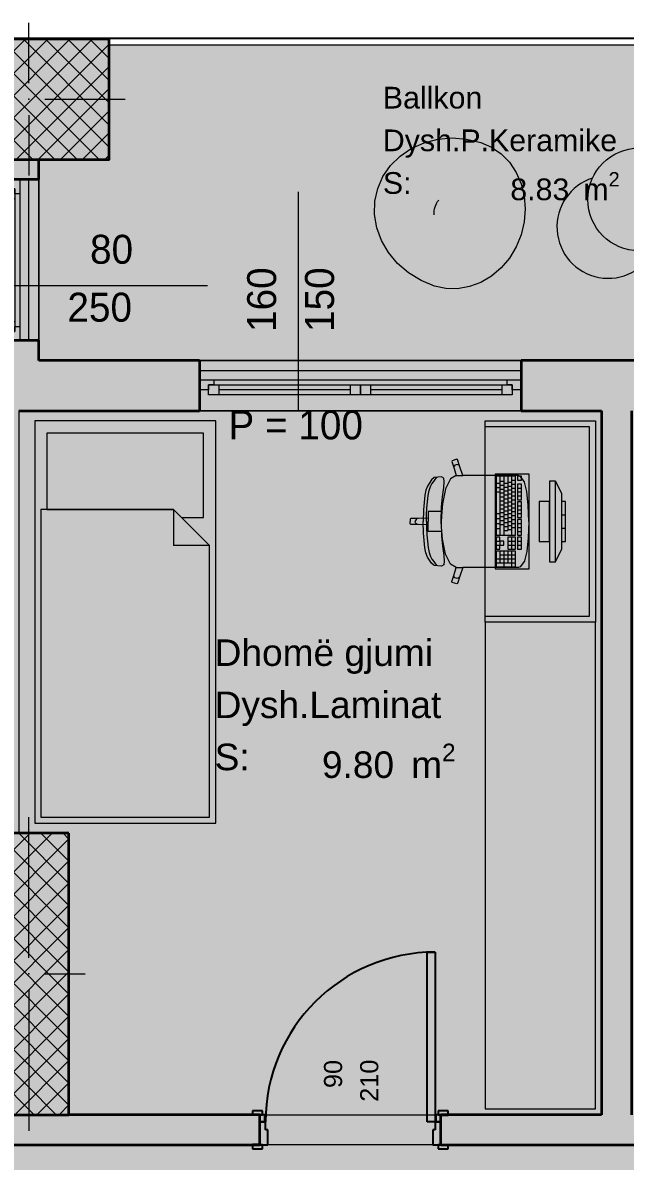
# Model space of a CAD drawing. Header units: millimetres. Extents: x 172821 to 253959, y -36092 to 17885.
# Drawn here: x 194631 to 197629, y 2203 to 7864 of the extents above; entities that cross this region are included whole.
import ezdxf
from ezdxf.enums import TextEntityAlignment as Align

# ---------------------------------------------------------------- set-up
doc = ezdxf.new("R2010")
doc.units = ezdxf.units.MM
doc.header["$MEASUREMENT"] = 0
doc.linetypes.add('Wipeout_Contour', pattern=[1000, 0, -1000])
for name, color, linetype, lineweight in [('A - Fill zone_Pen_No__22', 8, 'Continuous', 35), ('A - Mobilimi_Pen_No__101', 252, 'Continuous', 13), ('A - Mobilimi_Pen_No__18', 9, 'Continuous', 15), ('A - Muret_Pen_No__22', 8, 'Continuous', 35), ('A - Pllaka meskatit_Pen_No__1', 7, 'Continuous', 13), ('A - Pllaka meskatit_Pen_No__22', 8, 'Continuous', 35), ('A - Shtyllat_Pen_No__101', 252, 'Continuous', 13), ('A - Shtyllat_Pen_No__22', 8, 'Continuous', 35), ('ARCHICAD Doors_Pen_No__42', 8, 'Continuous', 25), ('ARCHICAD Windows_Pen_No__101', 252, 'Continuous', 13), ('ARCHICAD Windows_Pen_No__22', 8, 'Continuous', 35), ('ARCHICAD Zone Stamps_Pen_No__101', 252, 'Continuous', 13)]:
    doc.layers.add(name, color=color, linetype=linetype, lineweight=lineweight)
for name, color, linetype, lineweight, true_color in [('A - Fill zone_Pen_No__255', 7, 'Continuous', 13, 0xe8e8e8), ('A - Muret_Pen_No__166', 7, 'Continuous', 13, 0x97cbff), ('A - Muret_Pen_No__82', 7, 'Continuous', 20, 0xaaaaaa), ('ARCHICAD Door Markers_Pen_No__112', 7, 'Continuous', 13, 0xd5aaaa), ('ARCHICAD Window Markers_Pen_No__111', 7, 'Continuous', 13, 0xccccff), ('ARCHICAD Windows_Pen_No__102', 7, 'Continuous', 13, 0xcccccc), ('Model Unit - Zone_Pen_No__102', 7, 'Continuous', 13, 0xcccccc)]:
    doc.layers.add(name, color=color, linetype=linetype, lineweight=lineweight, true_color=true_color)
for name, color, linetype in [('A - Muret', 7, 'Continuous'), ('A - Pllaka meskatit', 7, 'Continuous'), ('A - Shtyllat', 7, 'Continuous'), ('ARCHICAD Window Markers', 7, 'Continuous'), ('ARCHICAD Windows', 7, 'Continuous'), ('Model Unit - Zone', 7, 'Continuous')]:
    doc.layers.add(name, color=color, linetype=linetype)
doc.styles.add('GENERATED_STYLE_1', font='GOTHIC.TTF')
doc.styles.add('GENERATED_STYLE_2', font='arial.ttf')
pattern_1 = [(45, (0, 0), (-55.154327, 55.154327), []), (135, (0, 0), (55.154327, 55.154327), [])]

# ---------------------------------------------------------------- blocks, each defined once
blk = doc.blocks.new('Slab_1', base_point=(232061.1, 7783.8))
at = {"layer": 'A - Pllaka meskatit_Pen_No__1', "color": 7, "linetype": 'Continuous', "lineweight": 13, "flags": 128}
blk.add_lwpolyline([(232061.1, 7783.8), (190161.1, 7783.8), (190161.1, -3216.2), (191111.1, -3216.2), (191111.1, -7116.2), (191511.1, -7116.2), (191511.1, -8316.2), (195311.1, -8316.2), (195311.1, -7116.2), (200461.1, -7116.2), (200461.1, -10116.2), (218411.1, -10116.2), (218411.1, -8866.2), (232061.1, -8866.2)], close=True, dxfattribs=at)
blk = doc.blocks.new('Dhomë gjumi_Dysh.Laminat _41', base_point=(196162.2, 4464.8))
at = {"layer": 'ARCHICAD Zone Stamps_Pen_No__101', "color": 252, "lineweight": 13, "insert": (196119.7, 4279.1), "char_height": 132, "attachment_point": 1, "style": 'GENERATED_STYLE_2'}
blk.add_mtext('\\A1;{\\pql;\\pt0,6060;\\fArial|b0|i0|c0|p34;9.80\\fArial|b0|i0|c0|p34;\\A1{\\H.66x;\\S^  ;}\\fArial|b0|i0|c0|p34; m\\fArial|b0|i0|c0|p34;\\A1{\\H.66x;\\S2^  ;}}', dxfattribs=at)
at = {"layer": 'ARCHICAD Zone Stamps_Pen_No__101', "color": 252, "lineweight": 13, "style": 'GENERATED_STYLE_2'}
for tag, p in [('DUMMY_849', (196738.5, 4827.8)), ('ROOM_NAME', (195586, 4797.7)), ('ROOM_NUMBER', (195586, 4538.4)), ('DUMMY_850', (196738.5, 4568.6)), ('measuredAreaCode', (195586, 4279.1))]:
    blk.add_attdef(tag, text='', height=132, dxfattribs=at).set_placement(p, align=Align.TOP_LEFT)
blk = doc.blocks.new('Ballkon_Dysh.P.Keramike_45', base_point=(196992.9, 7273))
at = {"layer": 'ARCHICAD Zone Stamps_Pen_No__101', "color": 252, "lineweight": 13, "insert": (197056.8, 7121.1), "char_height": 108, "attachment_point": 1, "style": 'GENERATED_STYLE_2'}
blk.add_mtext('\\A1;{\\pql;\\pt0,6060;\\fArial|b0|i0|c0|p34;8.83\\fArial|b0|i0|c0|p34;\\A1{\\H.66x;\\S^  ;}\\fArial|b0|i0|c0|p34; m\\fArial|b0|i0|c0|p34;\\A1{\\H.66x;\\S2^  ;}}', dxfattribs=at)
at = {"layer": 'ARCHICAD Zone Stamps_Pen_No__101', "color": 252, "lineweight": 13, "style": 'GENERATED_STYLE_2'}
for tag, p in [('ROOM_NAME', (196422.7, 7545.4)), ('DUMMY_849', (197563.2, 7570)), ('ROOM_NUMBER', (196422.7, 7333.2)), ('DUMMY_850', (197563.2, 7357.9)), ('measuredAreaCode', (196422.7, 7121.1))]:
    blk.add_attdef(tag, text='', height=108, dxfattribs=at).set_placement(p, align=Align.TOP_LEFT)
blk = doc.blocks.new('Dining Table 01 25')
at = {"layer": 'A - Mobilimi_Pen_No__18', "color": 9, "linetype": 'Continuous', "lineweight": 15}
for p, q in [((2420, 550), (0, 550)), ((0, 550), (0, 0)), ((2420, 0), (2420, 550)), ((0, 0), (2420, 0))]:
    blk.add_line(p, q, dxfattribs=at)
at = {"layer": 'A - Mobilimi_Pen_No__18', "color": 9, "linetype": 'Continuous', "lineweight": 15, "flags": 128}
blk.add_lwpolyline([(0, 0), (2420, 0), (2420, 550), (0, 550)], close=True, dxfattribs=at)
blk = doc.blocks.new('Slab_5', base_point=(232061.1, 7783.8))
at = {"layer": 'A - Pllaka meskatit_Pen_No__22', "color": 8, "linetype": 'Continuous', "lineweight": 35, "flags": 128}
blk.add_lwpolyline([(232061.1, 7783.8), (190161.1, 7783.8), (190161.1, -3216.2), (191111.1, -3216.2), (191111.1, -7116.2), (191511.1, -7116.2), (191511.1, -8316.2), (195311.1, -8316.2), (195311.1, -7116.2), (200461.1, -7116.2), (200461.1, -10116.2), (218411.1, -10116.2), (218411.1, -8866.2), (232061.1, -8866.2)], close=True, dxfattribs=at)
blk = doc.blocks.new('Wall_3', base_point=(232061.1, 7783.8))
at = {"color": 254, "linetype": 'Wipeout_Contour', "lineweight": 0, "ltscale": 791454.667299}
blk.add_wipeout([(195061.1, 7783.8), (195061.1, 7753.8), (200361.1, 7753.8), (200361.1, 7783.8)], dxfattribs=at).dxf.layer = 'A - Muret'
at = {"layer": 'A - Muret_Pen_No__166', "color": 151, "linetype": 'Continuous', "lineweight": 13, "true_color": 0x97cbff, "flags": 128}
for points in [[(200461.1, 7783.8), (195061.1, 7783.8)], [(195061.1, 7753.8), (200361.1, 7753.8)]]:
    blk.add_lwpolyline(points, dxfattribs=at)
blk = doc.blocks.new('Wall_48', base_point=(197661.1, 6183.8))
at = {"layer": 'A - Muret_Pen_No__82', "linetype": 'Continuous', "lineweight": 0, "true_color": 0xd4d4d4}
blk.add_hatch(color=254, dxfattribs=at).paths.add_polyline_path([(197511.1, 5933.8), (197511.1, 2433.8), (197661.1, 2433.8), (197661.1, 5933.8)])
at = {"layer": 'A - Muret_Pen_No__22', "color": 8, "linetype": 'Continuous', "lineweight": 35, "flags": 128}
for points in [[(197511.1, 5933.8), (197511.1, 2433.8)], [(197661.1, 2433.8), (197661.1, 5933.8)]]:
    blk.add_lwpolyline(points, dxfattribs=at)
blk = doc.blocks.new('Window 25')
at = {"layer": 'ARCHICAD Windows_Pen_No__101', "color": 252, "linetype": 'Continuous', "lineweight": 13}
for p, q in [((-400, 105), (400, 105)), ((-400, 0), (-355, 0)), ((-355, 25), (-305, 25)), ((-355, -25), (-355, 25)), ((-355, 0), (-355, -25)), ((-305, 25), (-305, -25)), ((-305, 25), (305, 25)), ((-305, 0), (305, 0)), ((305, -25), (305, 25)), ((305, 25), (355, 25)), ((355, 25), (355, -25)), ((355, -25), (355, 0)), ((355, 0), (400, 0)), ((-330, -50), (-400, -50)), ((-355, -25), (-330, -25)), ((-305, -25), (-355, -25)), ((-330, -25), (-330, -50)), ((305, -25), (-305, -25)), ((355, -25), (305, -25)), ((330, -50), (330, -25)), ((330, -25), (355, -25)), ((400, -50), (330, -50)), ((-400, -145), (400, -145))]:
    blk.add_line(p, q, dxfattribs=at)
at = {"layer": 'ARCHICAD Windows_Pen_No__102', "color": 254, "linetype": 'Continuous', "lineweight": 13, "true_color": 0xcccccc}
for p, q in [((400, 105), (-400, 105)), ((-400, 105), (-400, -95)), ((400, -95), (400, 105)), ((-305, 25), (305, 25)), ((330, -50), (-330, -50)), ((-400, -95), (400, -95))]:
    blk.add_line(p, q, dxfattribs=at)
at = {"layer": 'ARCHICAD Windows_Pen_No__22', "color": 8, "linetype": 'Continuous', "lineweight": 35}
for p, q in [((-400, 0), (-400, 105)), ((400, 0), (400, 105)), ((-400, -50), (-400, 0)), ((-400, -50), (-400, 0)), ((400, -50), (400, 0)), ((400, -50), (400, 0)), ((-400, -145), (-400, -50)), ((400, -145), (400, -50))]:
    blk.add_line(p, q, dxfattribs=at)
blk = doc.blocks.new('W Marker 25_15')
at = {"layer": 'ARCHICAD Window Markers_Pen_No__111', "color": 254, "linetype": 'Continuous', "lineweight": 13, "true_color": 0xccccff}
blk.add_line((128.6, 840), (128.6, -250), dxfattribs=at)
at = {"layer": 'ARCHICAD Window Markers_Pen_No__111', "color": 254, "lineweight": 13, "true_color": 0xccccff, "char_height": 144, "attachment_point": 7, "style": 'GENERATED_STYLE_1'}
for s, insert, rotation in [('\\A1;{\\pql;\\pt0;\\fCentury Gothic|b0|i0|c0|p34;80\\fCentury Gothic|b0|i0|c0|p34;\\A1{\\H.66x;\\S^  ;}\\fCentury Gothic|b0|i0|c0|p34;\\fCentury Gothic|b0|i0|c0|p34;}', (60.3, 255), 90), ('\\A1;{\\pql;\\pt0;\\fCentury Gothic|b0|i0|c0|p34;250\\fCentury Gothic|b0|i0|c0|p34;\\A1{\\H.66x;\\S^  ;}\\fCentury Gothic|b0|i0|c0|p34;\\fCentury Gothic|b0|i0|c0|p34;}', (348.3, 142.5), 90), ('\\A1;{\\pql;\\pt0;\\fCentury Gothic|b0|i0|c0|p34;P = 0\\fCentury Gothic|b0|i0|c0|p34;\\A1{\\H.66x;\\S^  ;}\\fCentury Gothic|b0|i0|c0|p34;\\fCentury Gothic|b0|i0|c0|p34;}', (363.8, -282.3), 180)]:
    blk.add_mtext(s, dxfattribs=dict(at, insert=insert, rotation=rotation))
blk = doc.blocks.new('Wall_49', base_point=(194711.1, 7783.8))
at = {"layer": 'A - Muret_Pen_No__82', "linetype": 'Continuous', "lineweight": 0, "true_color": 0xd4d4d4}
for points in [[(194711.1, 7183.8), (194461.1, 7183.8), (194461.1, 7083.8), (194711.1, 7083.8)], [(194461.1, 6183.8), (194711.1, 6183.8), (194711.1, 6283.8), (194461.1, 6283.8)]]:
    blk.add_hatch(color=254, dxfattribs=at).paths.add_polyline_path(points)
at = {"layer": 'A - Muret_Pen_No__22', "color": 8, "linetype": 'Continuous', "lineweight": 35}
for p, q in [((194566.1, 7083.8), (194461.1, 7083.8)), ((194616.1, 7083.8), (194566.1, 7083.8)), ((194711.1, 7083.8), (194616.1, 7083.8)), ((194566.1, 6283.8), (194461.1, 6283.8)), ((194616.1, 6283.8), (194566.1, 6283.8)), ((194711.1, 6283.8), (194616.1, 6283.8))]:
    blk.add_line(p, q, dxfattribs=at)
at = {"layer": 'A - Muret_Pen_No__22', "color": 8, "linetype": 'Continuous', "lineweight": 35, "flags": 128}
for points in [[(194461.1, 7183.8), (194461.1, 7083.8)], [(194711.1, 7083.8), (194711.1, 7183.8)], [(194461.1, 6283.8), (194461.1, 6183.8)], [(194711.1, 6183.8), (194711.1, 6283.8)]]:
    blk.add_lwpolyline(points, dxfattribs=at)
at = {"layer": 'ARCHICAD Window Markers', "color": 254, "lineweight": 13, "true_color": 0xccccff, "rotation": 270}
blk.add_blockref('W Marker 25_15', (194711.1, 6683.8), dxfattribs=at)
at = {"layer": 'ARCHICAD Windows', "color": 21, "linetype": 'Continuous', "lineweight": 18, "true_color": 0xff9955, "zscale": 1000, "rotation": 90}
blk.add_blockref('Window 25', (194566.1, 6683.8), dxfattribs=at)
blk = doc.blocks.new('Door 25')
at = {"layer": 'ARCHICAD Doors_Pen_No__42', "color": 8, "linetype": 'Continuous', "lineweight": 25}
for p, q in [((382, 0), (382, 844)), ((382, 844), (422, 844)), ((422, 844), (422, 0)), ((-437, 54), (-487, 54)), ((-487, 54), (-487, 35)), ((-487, 35), (-437, 35)), ((-450, 35), (-487, 35)), ((-450, 35), (-487, 35)), ((-425, 35), (-450, 35)), ((-450, 35), (-450, 0)), ((-450, 0), (-450, 35)), ((-450, 0), (-450, 35)), ((-450, 0), (-425, 0)), ((-422, 0), (-450, 0)), ((-450, 0), (-450, -115)), ((-450, -115), (-450, 0)), ((-450, -115), (-450, 0)), ((-437, 35), (-437, 54)), ((-425, 0), (-425, 35)), ((-422, -40), (-422, 0)), ((422, 0), (382, 0)), ((450, 0), (422, 0)), ((422, 0), (422, -40)), ((450, 35), (425, 35)), ((425, 35), (425, 0)), ((425, 0), (450, 0)), ((487, 54), (437, 54)), ((437, 54), (437, 35)), ((437, 35), (487, 35)), ((450, 0), (450, 35)), ((450, 0), (450, 35)), ((450, 0), (450, 35)), ((450, 35), (487, 35)), ((450, 35), (487, 35)), ((450, -115), (450, 0)), ((450, -115), (450, 0)), ((450, -115), (450, 0)), ((487, 35), (487, 54)), ((-410, -40), (-422, -40)), ((-410, -115), (-410, -40)), ((422, -40), (410, -40)), ((410, -40), (410, -115)), ((-437, -115), (-487, -115)), ((-487, -115), (-487, -134)), ((-450, -115), (-487, -115)), ((-450, -115), (-487, -115)), ((-487, -134), (-437, -134)), ((-450, -115), (-410, -115)), ((-437, -134), (-437, -115)), ((410, -115), (450, -115)), ((487, -115), (437, -115)), ((437, -115), (437, -134)), ((437, -134), (487, -134)), ((450, -115), (487, -115)), ((450, -115), (487, -115)), ((487, -134), (487, -115))]:
    blk.add_line(p, q, dxfattribs=at)
blk.add_arc((422, 0), 844, 90, 180, dxfattribs=at)
blk = doc.blocks.new('D Marker 22')
at = {"layer": 'ARCHICAD Door Markers_Pen_No__112', "color": 9, "lineweight": 13, "true_color": 0xd5aaaa, "style": 'GENERATED_STYLE_2'}
for tag, p in [('AC_MarkerText_3', (-165.9, -155.7)), ('AC_MarkerText_2', (14.1, -224))]:
    blk.add_attdef(tag, text='', height=90, rotation=270, dxfattribs=at).set_placement(p, align=Align.BOTTOM_LEFT)
blk = doc.blocks.new('Wall_57', base_point=(203661.1, 2433.8))
at = {"layer": 'A - Muret_Pen_No__82', "linetype": 'Continuous', "lineweight": 0, "true_color": 0xd4d4d4}
for points in [[(194611.1, 2283.8), (195811.1, 2283.8), (195811.1, 2433.8), (194611.1, 2433.8)], [(196711.1, 2283.8), (199461.1, 2283.8), (199461.1, 2433.8), (196711.1, 2433.8)]]:
    blk.add_hatch(color=254, dxfattribs=at).paths.add_polyline_path(points)
at = {"layer": 'A - Muret_Pen_No__22', "color": 8, "linetype": 'Continuous', "lineweight": 35}
for p, q in [((195811.1, 2433.8), (195774.1, 2433.8)), ((195811.1, 2398.8), (195811.1, 2433.8)), ((195811.1, 2283.8), (195811.1, 2398.8)), ((196711.1, 2433.8), (196748.1, 2433.8)), ((196711.1, 2398.8), (196711.1, 2433.8)), ((196711.1, 2283.8), (196711.1, 2398.8)), ((195811.1, 2283.8), (195774.1, 2283.8)), ((196711.1, 2283.8), (196748.1, 2283.8))]:
    blk.add_line(p, q, dxfattribs=at)
at = {"layer": 'A - Muret_Pen_No__22', "color": 8, "linetype": 'Continuous', "lineweight": 35, "flags": 128}
for points in [[(195811.1, 2433.8), (194861.1, 2433.8)], [(197511.1, 2433.8), (196711.1, 2433.8)], [(194461.1, 2283.8), (195811.1, 2283.8)], [(196711.1, 2283.8), (199461.1, 2283.8)]]:
    blk.add_lwpolyline(points, dxfattribs=at)
at = {"layer": 'ARCHICAD Door Markers_Pen_No__112', "color": 9, "lineweight": 13, "true_color": 0xd5aaaa}
ref = blk.add_blockref('D Marker 22', (196261.1, 2283.8), dxfattribs=dict(at, rotation=180))
ref.add_attrib('AC_MarkerText_2', '90', dxfattribs={"color": 9, "lineweight": 13, "true_color": 0xd5aaaa, "height": 90, "rotation": 90, "style": 'GENERATED_STYLE_2'}).set_placement((196246.9, 2566.6), align=Align.BOTTOM_LEFT)
ref.add_attrib('AC_MarkerText_3', '210', dxfattribs={"color": 9, "lineweight": 13, "true_color": 0xd5aaaa, "height": 90, "rotation": 90, "style": 'GENERATED_STYLE_2'}).set_placement((196426.9, 2498.3), align=Align.BOTTOM_LEFT)
at = {"layer": 'ARCHICAD Doors_Pen_No__42', "color": 8, "linetype": 'Continuous', "lineweight": 25, "zscale": 1000}
blk.add_blockref('Door 25', (196261.1, 2398.8), dxfattribs=at)
blk = doc.blocks.new('Double Sash Window 25')
at = {"layer": 'ARCHICAD Windows_Pen_No__101', "color": 252, "linetype": 'Continuous', "lineweight": 13}
for p, q in [((-800, 105), (800, 105)), ((800, 105), (-800, 105)), ((-800, 105), (-800, -95)), ((-800, 0), (-800, 105)), ((800, -95), (800, 105)), ((800, 0), (800, 105)), ((-800, 0), (-755, 0)), ((-800, -50), (-800, 0)), ((-800, -50), (-800, 0)), ((-755, 25), (-705, 25)), ((-755, -25), (-755, 25)), ((-755, 0), (-755, -25)), ((-705, 25), (-50, 25)), ((-705, 25), (-705, -25)), ((-705, 25), (-50, 25)), ((-705, 0), (-50, 0)), ((-50, -25), (-50, 25)), ((-50, 25), (0, 25)), ((0, 25), (0, -25)), ((0, 25), (50, 25)), ((0, -25), (0, 25)), ((50, 25), (705, 25)), ((50, 25), (50, -25)), ((50, 25), (705, 25)), ((50, 0), (705, 0)), ((705, -25), (705, 25)), ((705, 25), (755, 25)), ((755, 25), (755, -25)), ((755, -25), (755, 0)), ((755, 0), (800, 0)), ((800, -50), (800, 0)), ((800, -50), (800, 0)), ((-730, -50), (-800, -50)), ((-800, -145), (-800, -50)), ((-755, -25), (-730, -25)), ((-705, -25), (-755, -25)), ((-730, -25), (-730, -50)), ((0, -50), (-730, -50)), ((-50, -25), (-705, -25)), ((0, -25), (-50, -25)), ((50, -25), (0, -25)), ((730, -50), (0, -50)), ((705, -25), (50, -25)), ((755, -25), (705, -25)), ((730, -50), (730, -25)), ((730, -25), (755, -25)), ((800, -50), (730, -50)), ((800, -145), (800, -50)), ((-800, -95), (800, -95)), ((-800, -145), (800, -145))]:
    blk.add_line(p, q, dxfattribs=at)
blk = doc.blocks.new('W Marker 25_17')
at = {"layer": 'ARCHICAD Window Markers_Pen_No__111', "color": 254, "linetype": 'Continuous', "lineweight": 13, "true_color": 0xccccff}
blk.add_line((-309.1, 840), (-309.1, -250), dxfattribs=at)
at = {"layer": 'ARCHICAD Window Markers_Pen_No__111', "color": 254, "lineweight": 13, "true_color": 0xccccff, "char_height": 144, "attachment_point": 7, "rotation": 90, "style": 'GENERATED_STYLE_1'}
for s, insert in [('\\A1;{\\pql;\\pt0;\\fCentury Gothic|b0|i0|c0|p34;160\\fCentury Gothic|b0|i0|c0|p34;\\A1{\\H.66x;\\S^  ;}\\fCentury Gothic|b0|i0|c0|p34;\\fCentury Gothic|b0|i0|c0|p34;}', (-377.4, 142.5)), ('\\A1;{\\pql;\\pt0;\\fCentury Gothic|b0|i0|c0|p34;150\\fCentury Gothic|b0|i0|c0|p34;\\A1{\\H.66x;\\S^  ;}\\fCentury Gothic|b0|i0|c0|p34;\\fCentury Gothic|b0|i0|c0|p34;}', (-89.4, 142.5))]:
    blk.add_mtext(s, dxfattribs=dict(at, insert=insert))
at = {"layer": 'ARCHICAD Window Markers_Pen_No__111', "color": 254, "lineweight": 13, "true_color": 0xccccff, "insert": (-656.7, -433.7), "char_height": 144, "attachment_point": 7, "style": 'GENERATED_STYLE_1'}
blk.add_mtext('\\A1;{\\pql;\\pt0;\\fCentury Gothic|b0|i0|c0|p34;P = 100\\fCentury Gothic|b0|i0|c0|p34;\\A1{\\H.66x;\\S^  ;}\\fCentury Gothic|b0|i0|c0|p34;\\fCentury Gothic|b0|i0|c0|p34;}', dxfattribs=at)
blk = doc.blocks.new('Wall_75', base_point=(194461.1, 6183.8))
at = {"layer": 'A - Muret_Pen_No__82', "linetype": 'Continuous', "lineweight": 0, "true_color": 0xd4d4d4}
for points in [[(194611.1, 6183.8), (194611.1, 5933.8), (195511.1, 5933.8), (195511.1, 6183.8)], [(198361.1, 6183.8), (197111.1, 6183.8), (197111.1, 5933.8), (198361.1, 5933.8)]]:
    blk.add_hatch(color=254, dxfattribs=at).paths.add_polyline_path(points)
at = {"layer": 'A - Muret_Pen_No__22', "color": 8, "linetype": 'Continuous', "lineweight": 35}
for p, q in [((195511.1, 6183.8), (195511.1, 6088.8)), ((197111.1, 6183.8), (197111.1, 6088.8)), ((195511.1, 6088.8), (195511.1, 6038.8)), ((197111.1, 6088.8), (197111.1, 6038.8)), ((195511.1, 6038.8), (195511.1, 5933.8)), ((197111.1, 6038.8), (197111.1, 5933.8))]:
    blk.add_line(p, q, dxfattribs=at)
at = {"layer": 'A - Muret_Pen_No__22', "color": 8, "linetype": 'Continuous', "lineweight": 35, "flags": 128}
for points in [[(195511.1, 6183.8), (194711.1, 6183.8)], [(198361.1, 6183.8), (197111.1, 6183.8)], [(194611.1, 5933.8), (195511.1, 5933.8)], [(197111.1, 5933.8), (197511.1, 5933.8)]]:
    blk.add_lwpolyline(points, dxfattribs=at)
at = {"layer": 'ARCHICAD Window Markers', "color": 254, "lineweight": 13, "true_color": 0xccccff}
blk.add_blockref('W Marker 25_17', (196311.1, 6183.8), dxfattribs=at)
at = {"layer": 'ARCHICAD Windows_Pen_No__101', "color": 252, "linetype": 'Continuous', "lineweight": 13, "zscale": 1000, "rotation": 180}
blk.add_blockref('Double Sash Window 25', (196311.1, 6038.8), dxfattribs=at)
blk = doc.blocks.new('Column_14', base_point=(194661.1, 7483.8))
at = {"layer": 'A - Shtyllat_Pen_No__101', "linetype": 'Continuous', "lineweight": 13}
h = blk.add_hatch(dxfattribs=at)
h.set_pattern_fill('Concrete_Block', color=252, style=0, pattern_type=2)
h.set_pattern_definition(pattern_1)
h.paths.add_polyline_path([(194261.1, 7783.8), (194261.1, 7183.8), (195061.1, 7183.8), (195061.1, 7783.8)])
at = {"layer": 'A - Shtyllat_Pen_No__101', "color": 252, "linetype": 'Continuous', "lineweight": 13}
for p, q in [((194661.1, 7563.8), (194661.1, 7863.8)), ((194581.1, 7483.8), (194181.1, 7483.8)), ((194741.1, 7483.8), (195141.1, 7483.8)), ((194661.1, 7403.8), (194661.1, 7103.8))]:
    blk.add_line(p, q, dxfattribs=at)
blk.add_point((194661.1, 7483.8), dxfattribs=at)
at = {"layer": 'A - Shtyllat_Pen_No__22', "color": 8, "linetype": 'Continuous', "lineweight": 35, "flags": 128}
blk.add_lwpolyline([(194261.1, 7783.8), (194261.1, 7183.8), (195061.1, 7183.8), (195061.1, 7783.8)], close=True, dxfattribs=at)
blk = doc.blocks.new('Column_41', base_point=(194661.1, 3133.8))
at = {"layer": 'A - Shtyllat_Pen_No__101', "linetype": 'Continuous', "lineweight": 13}
h = blk.add_hatch(dxfattribs=at)
h.set_pattern_fill('Concrete_Block', color=252, style=0, pattern_type=2)
h.set_pattern_definition(pattern_1)
h.paths.add_polyline_path([(194861.1, 3833.8), (194461.1, 3833.8), (194461.1, 2433.8), (194861.1, 2433.8)])
at = {"layer": 'A - Shtyllat_Pen_No__101', "color": 252, "linetype": 'Continuous', "lineweight": 13}
for p, q in [((194661.1, 3213.8), (194661.1, 3913.8)), ((194581.1, 3133.8), (194381.1, 3133.8)), ((194741.1, 3133.8), (194941.1, 3133.8)), ((194661.1, 3053.8), (194661.1, 2353.8))]:
    blk.add_line(p, q, dxfattribs=at)
blk.add_point((194661.1, 3133.8), dxfattribs=at)
at = {"layer": 'A - Shtyllat_Pen_No__22', "color": 8, "linetype": 'Continuous', "lineweight": 35, "flags": 128}
blk.add_lwpolyline([(194861.1, 3833.8), (194461.1, 3833.8), (194461.1, 2433.8), (194861.1, 2433.8)], close=True, dxfattribs=at)
blk = doc.blocks.new('Bean Bag 24')
at = {"layer": 'A - Mobilimi_Pen_No__18', "color": 9, "linetype": 'Continuous', "lineweight": 15}
for p, q in [((309.9, 743.7), (246.7, 724.8)), ((375, 750), (309.9, 743.7)), ((440.1, 743.7), (375, 750)), ((503.3, 724.8), (440.1, 743.7)), ((187.5, 694), (134, 652.2)), ((246.7, 724.8), (187.5, 694)), ((562.5, 694), (503.3, 724.8)), ((616, 652.2), (562.5, 694)), ((134, 652.2), (87.7, 600.7)), ((662.3, 600.7), (616, 652.2)), ((87.7, 600.7), (50.2, 541.1)), ((699.8, 541.1), (662.3, 600.7)), ((50.2, 541.1), (22.6, 475.1)), ((727.4, 475.1), (699.8, 541.1)), ((22.6, 475.1), (5.7, 404.7)), ((744.3, 404.7), (727.4, 475.1)), ((5.7, 404.7), (0, 332.2)), ((750, 332.2), (744.3, 404.7)), ((0, 332.2), (5.7, 274.5)), ((744.3, 274.5), (750, 332.2)), ((5.7, 274.5), (22.6, 218.6)), ((727.4, 218.6), (744.3, 274.5)), ((22.6, 218.6), (50.2, 166.1)), ((699.8, 166.1), (727.4, 218.6)), ((50.2, 166.1), (87.7, 118.7)), ((87.7, 118.7), (134, 77.7)), ((616, 77.7), (662.3, 118.7)), ((662.3, 118.7), (699.8, 166.1)), ((134, 77.7), (187.5, 44.5)), ((562.5, 44.5), (616, 77.7)), ((187.5, 44.5), (246.7, 20)), ((246.7, 20), (309.9, 5)), ((309.9, 5), (375, 0)), ((375, 0), (440.1, 5)), ((440.1, 5), (503.3, 20)), ((503.3, 20), (562.5, 44.5))]:
    blk.add_line(p, q, dxfattribs=at)
blk.add_arc((375, 337.5), 112.5, 70, 110, dxfattribs=at)
blk = doc.blocks.new('Office Workstation Solo 25_3')
at = {"layer": 'A - Mobilimi_Pen_No__18', "color": 9, "linetype": 'Continuous', "lineweight": 15}
for p, q in [((-970, 0), (-1000, 0)), ((-1000, 0), (-1000, -30)), ((-30, 0), (-970, 0)), ((0, 0), (-30, 0)), ((0, -30), (0, 0)), ((-1000, -30), (-1000, -550)), ((-970, -30), (-30, -30)), ((-970, -550), (-970, -30)), ((-30, -30), (-30, -550)), ((0, -550), (0, -30)), ((-600, -170), (-600, -150)), ((-600, -150), (-400, -150)), ((-533.3, -170), (-533.3, -150)), ((-466.7, -170), (-466.7, -150)), ((-400, -150), (-400, -170)), ((-700, -200), (-640, -170)), ((-700, -230), (-700, -200)), ((-700, -200), (-300, -200)), ((-360, -170), (-640, -170)), ((-400, -170), (-600, -170)), ((-300, -200), (-360, -170)), ((-300, -200), (-300, -230)), ((-300, -230), (-700, -230)), ((-600, -280), (-600, -230)), ((-600, -230), (-400, -230)), ((-400, -280), (-600, -280)), ((-400, -230), (-400, -280)), ((-581.1, -335.2), (-649.9, -342.4)), ((-580, -335.1), (-581.1, -335.2)), ((-500, -332.6), (-580, -335.1)), ((-500, -332.6), (-420, -335.1)), ((-420, -335.1), (-418.9, -335.2)), ((-418.9, -335.2), (-350.1, -342.4)), ((-724.7, -375.1), (-729.3, -383.7)), ((-729.3, -383.7), (-729.3, -414.7)), ((-697.9, -353.9), (-724.7, -375.1)), ((-695.8, -353.1), (-697.9, -353.9)), ((-649.9, -342.4), (-695.8, -353.1)), ((-637.1, -388.5), (-637.1, -369.1)), ((-637.1, -369.1), (-578.3, -369.1)), ((-578.3, -388.5), (-637.1, -388.5)), ((-617.5, -388.5), (-617.5, -369.1)), ((-597.9, -388.5), (-597.9, -369.1)), ((-578.3, -369.1), (-578.3, -388.5)), ((-568.5, -388.5), (-568.5, -369.1)), ((-568.5, -369.1), (-490.2, -369.1)), ((-490.2, -388.5), (-568.5, -388.5)), ((-549, -388.5), (-549, -369.1)), ((-529.4, -388.5), (-529.4, -369.1)), ((-509.8, -388.5), (-509.8, -369.1)), ((-490.2, -369.1), (-490.2, -388.5)), ((-480.4, -388.5), (-480.4, -369.1)), ((-480.4, -369.1), (-402.1, -369.1)), ((-402.1, -388.5), (-480.4, -388.5)), ((-460.8, -388.5), (-460.8, -369.1)), ((-441.2, -388.5), (-441.2, -369.1)), ((-421.7, -388.5), (-421.7, -369.1)), ((-402.1, -369.1), (-402.1, -388.5)), ((-392.3, -388.5), (-392.3, -369.1)), ((-392.3, -369.1), (-314, -369.1)), ((-314, -388.5), (-392.3, -388.5)), ((-372.7, -388.5), (-372.7, -369.1)), ((-353.1, -388.5), (-353.1, -369.1)), ((-350.1, -342.4), (-304.2, -353.1)), ((-333.5, -388.5), (-333.5, -369.1)), ((-314, -369.1), (-314, -388.5)), ((-304.2, -353.1), (-302.1, -353.9)), ((-302.1, -353.9), (-275.3, -375.1)), ((-294.4, -388.5), (-294.4, -369.1)), ((-294.4, -369.1), (-274.8, -369.1)), ((-274.8, -388.5), (-294.4, -388.5)), ((-275.3, -375.1), (-270.7, -383.7)), ((-274.8, -369.1), (-274.8, -388.5)), ((-270.7, -383.7), (-270.7, -414.7)), ((-729.3, -414.7), (-729.3, -450.8)), ((-729.3, -450.8), (-729.3, -659.9)), ((-725.2, -495.2), (-725.2, -398.2)), ((-725.2, -398.2), (-646.9, -398.2)), ((-646.9, -417.6), (-725.2, -417.6)), ((-705.6, -495.2), (-705.6, -398.2)), ((-646.9, -437), (-705.6, -437)), ((-686, -495.2), (-686, -398.2)), ((-666.5, -475.8), (-666.5, -398.2)), ((-646.9, -398.2), (-646.9, -495.2)), ((-637.1, -437), (-637.1, -398.2)), ((-637.1, -398.2), (-578.3, -398.2)), ((-578.3, -417.6), (-637.1, -417.6)), ((-578.3, -437), (-637.1, -437)), ((-617.5, -437), (-617.5, -398.2)), ((-597.9, -437), (-597.9, -398.2)), ((-578.3, -398.2), (-578.3, -437)), ((-568.5, -495.2), (-568.5, -398.2)), ((-568.5, -398.2), (-274.8, -398.2)), ((-274.8, -417.6), (-568.5, -417.6)), ((-274.8, -437), (-544.1, -437)), ((-544.1, -456.4), (-544.1, -437)), ((-539.2, -437), (-539.2, -417.6)), ((-529.4, -417.6), (-529.4, -398.2)), ((-524.5, -456.4), (-524.5, -437)), ((-519.6, -437), (-519.6, -417.6)), ((-509.8, -417.6), (-509.8, -398.2)), ((-504.9, -456.4), (-504.9, -437)), ((-500, -437), (-500, -417.6)), ((-490.2, -417.6), (-490.2, -398.2)), ((-485.3, -456.4), (-485.3, -437)), ((-480.4, -437), (-480.4, -417.6)), ((-470.6, -417.6), (-470.6, -398.2)), ((-465.7, -456.4), (-465.7, -437)), ((-460.8, -437), (-460.8, -417.6)), ((-451, -417.6), (-451, -398.2)), ((-446.1, -456.4), (-446.1, -437)), ((-441.2, -437), (-441.2, -417.6)), ((-431.5, -417.6), (-431.5, -398.2)), ((-426.6, -456.4), (-426.6, -437)), ((-421.7, -437), (-421.7, -417.6)), ((-411.9, -417.6), (-411.9, -398.2)), ((-407, -456.4), (-407, -437)), ((-402.1, -437), (-402.1, -417.6)), ((-392.3, -417.6), (-392.3, -398.2)), ((-387.4, -456.4), (-387.4, -437)), ((-382.5, -437), (-382.5, -417.6)), ((-372.7, -417.6), (-372.7, -398.2)), ((-367.8, -456.4), (-367.8, -437)), ((-362.9, -437), (-362.9, -417.6)), ((-353.1, -417.6), (-353.1, -398.2)), ((-348.2, -456.4), (-348.2, -437)), ((-343.3, -437), (-343.3, -417.6)), ((-333.5, -417.6), (-333.5, -398.2)), ((-328.6, -456.4), (-328.6, -437)), ((-323.7, -437), (-323.7, -417.6)), ((-314, -417.6), (-314, -398.2)), ((-309.1, -456.4), (-309.1, -437)), ((-304.2, -437), (-304.2, -417.6)), ((-294.4, -417.6), (-294.4, -398.2)), ((-274.8, -398.2), (-274.8, -495.2)), ((-270.7, -414.7), (-270.7, -450.8)), ((-270.7, -450.8), (-270.7, -659.9)), ((-646.9, -456.4), (-725.2, -456.4)), ((-646.9, -495.2), (-725.2, -495.2)), ((-646.9, -475.8), (-705.6, -475.8)), ((-637.1, -495.2), (-637.1, -475.8)), ((-637.1, -475.8), (-617.5, -475.8)), ((-578.3, -495.2), (-637.1, -495.2)), ((-617.5, -475.8), (-617.5, -456.4)), ((-617.5, -456.4), (-597.9, -456.4)), ((-617.5, -495.2), (-617.5, -475.8)), ((-597.9, -475.8), (-617.5, -475.8)), ((-597.9, -456.4), (-597.9, -475.8)), ((-597.9, -475.8), (-578.3, -475.8)), ((-597.9, -495.2), (-597.9, -475.8)), ((-578.3, -475.8), (-578.3, -495.2)), ((-274.8, -456.4), (-568.5, -456.4)), ((-274.8, -475.8), (-568.5, -475.8)), ((-274.8, -495.2), (-568.5, -495.2)), ((-534.3, -495.2), (-534.3, -475.8)), ((-514.7, -475.8), (-514.7, -456.4)), ((-509.8, -495.2), (-509.8, -475.8)), ((-495.1, -475.8), (-495.1, -456.4)), ((-485.3, -495.2), (-485.3, -475.8)), ((-475.5, -475.8), (-475.5, -456.4)), ((-460.8, -495.2), (-460.8, -475.8)), ((-455.9, -475.8), (-455.9, -456.4)), ((-436.4, -475.8), (-436.4, -456.4)), ((-416.8, -475.8), (-416.8, -456.4)), ((-397.2, -475.8), (-397.2, -456.4)), ((-377.6, -475.8), (-377.6, -456.4)), ((-358, -475.8), (-358, -456.4)), ((-353.1, -495.2), (-353.1, -475.8)), ((-338.4, -475.8), (-338.4, -456.4)), ((-331.1, -495.2), (-331.1, -475.8)), ((-318.9, -475.8), (-318.9, -456.4)), ((-309.1, -495.2), (-309.1, -475.8)), ((-299.3, -475.8), (-299.3, -456.4)), ((-1000, -550), (-970, -550)), ((-30, -550), (0, -550)), ((-772.6, -675.6), (-808.1, -687)), ((-777.8, -678.4), (-781.4, -683)), ((-772.6, -675.6), (-777.8, -678.4)), ((-729.3, -659.9), (-772.6, -675.6)), ((-729.3, -694.2), (-729.3, -659.9)), ((-270.7, -694.2), (-270.7, -659.9)), ((-270.7, -659.9), (-227.4, -675.6)), ((-227.4, -675.6), (-222.2, -678.4)), ((-227.4, -675.6), (-191.9, -687)), ((-222.2, -678.4), (-218.6, -683)), ((-808.1, -687), (-810, -690.8)), ((-810, -690.8), (-802.5, -713.5)), ((-802.5, -713.5), (-798.7, -715.4)), ((-798.7, -715.4), (-763.3, -704)), ((-781.4, -683), (-783, -688.6)), ((-783, -688.6), (-782.3, -694.4)), ((-782.3, -694.4), (-779.5, -699.5)), ((-779.5, -699.5), (-774.8, -703.1)), ((-774.8, -703.1), (-769.2, -704.7)), ((-769.2, -704.7), (-763.3, -704)), ((-763.3, -704), (-729.2, -694.4)), ((-729.3, -694.2), (-729.2, -694.4)), ((-729.2, -694.4), (-711.8, -722.2)), ((-711.8, -722.2), (-662.1, -746)), ((-288.2, -722.2), (-337.9, -746)), ((-270.8, -694.4), (-288.2, -722.2)), ((-270.7, -694.2), (-270.8, -694.4)), ((-236.7, -704), (-270.8, -694.4)), ((-230.8, -704.7), (-236.7, -704)), ((-201.3, -715.4), (-236.7, -704)), ((-225.2, -703.1), (-230.8, -704.7)), ((-220.5, -699.5), (-225.2, -703.1)), ((-217.7, -694.4), (-220.5, -699.5)), ((-218.6, -683), (-217, -688.6)), ((-217, -688.6), (-217.7, -694.4)), ((-197.5, -713.5), (-201.3, -715.4)), ((-190, -690.8), (-197.5, -713.5)), ((-191.9, -687), (-190, -690.8)), ((-714.7, -755.8), (-721.4, -767.3)), ((-721.4, -767.3), (-718.1, -803.4)), ((-715, -792.8), (-718.8, -790.2)), ((-697.5, -752.7), (-714.7, -755.8)), ((-668.5, -755.3), (-697.5, -752.7)), ((-623.2, -761.1), (-668.5, -755.3)), ((-662.1, -746), (-587.7, -761.9)), ((-572.3, -765.8), (-623.2, -761.1)), ((-587.7, -761.9), (-550.3, -764.3)), ((-500, -768.1), (-572.3, -765.8)), ((-550.3, -764.3), (-500, -767.5)), ((-550.3, -764.3), (-550.3, -803)), ((-449.7, -764.3), (-500, -767.5)), ((-500, -768.1), (-427.7, -765.8)), ((-412.3, -761.9), (-449.7, -764.3)), ((-449.7, -764.3), (-449.7, -803)), ((-427.7, -765.8), (-376.8, -761.1)), ((-337.9, -746), (-412.3, -761.9)), ((-376.8, -761.1), (-331.5, -755.3)), ((-331.5, -755.3), (-302.5, -752.7)), ((-302.5, -752.7), (-285.3, -755.8)), ((-285.3, -755.8), (-278.6, -767.3)), ((-285, -792.8), (-281.2, -790.2)), ((-278.6, -767.3), (-281.9, -803.4)), ((-718.1, -803.4), (-707.6, -816.6)), ((-708.8, -798), (-715, -792.8)), ((-699.7, -804.2), (-708.8, -798)), ((-707.6, -816.6), (-676.5, -836.7)), ((-688, -814.2), (-699.7, -804.2)), ((-674.8, -821.9), (-688, -814.2)), ((-676.5, -836.7), (-656.6, -843.9)), ((-654.5, -828.2), (-674.8, -821.9)), ((-656.6, -843.9), (-630.7, -848.7)), ((-628.5, -833.1), (-654.5, -828.2)), ((-630.7, -848.7), (-557.5, -855.7)), ((-598.5, -836.8), (-628.5, -833.1)), ((-566.1, -839.3), (-598.5, -836.8)), ((-532.7, -840.8), (-566.1, -839.3)), ((-550.3, -803), (-550.3, -832.9)), ((-550.3, -832.9), (-516.9, -832.9)), ((-500, -841.3), (-532.7, -840.8)), ((-516.9, -832.9), (-500, -832.9)), ((-516.9, -832.9), (-515.1, -882.8)), ((-483.1, -832.9), (-500, -832.9)), ((-500, -841.3), (-467.3, -840.8)), ((-483.1, -832.9), (-484.9, -882.8)), ((-449.7, -832.9), (-483.1, -832.9)), ((-467.3, -840.8), (-433.9, -839.3)), ((-449.7, -803), (-449.7, -832.9)), ((-369.3, -848.7), (-442.5, -855.7)), ((-433.9, -839.3), (-401.5, -836.8)), ((-401.5, -836.8), (-371.5, -833.1)), ((-371.5, -833.1), (-345.5, -828.2)), ((-343.4, -843.9), (-369.3, -848.7)), ((-345.5, -828.2), (-325.2, -821.9)), ((-323.5, -836.7), (-343.4, -843.9)), ((-325.2, -821.9), (-312, -814.2)), ((-292.4, -816.6), (-323.5, -836.7)), ((-312, -814.2), (-300.3, -804.2)), ((-300.3, -804.2), (-291.2, -798)), ((-281.9, -803.4), (-292.4, -816.6)), ((-291.2, -798), (-285, -792.8)), ((-557.5, -855.7), (-500, -857.9)), ((-515.1, -882.8), (-513.9, -888.5)), ((-515.1, -882.8), (-515.1, -919.6)), ((-513.9, -888.5), (-510.7, -893.3)), ((-510.7, -893.3), (-505.8, -896.6)), ((-505.8, -896.6), (-500, -897.7)), ((-442.5, -855.7), (-500, -857.9)), ((-494.2, -896.6), (-500, -897.7)), ((-489.3, -893.3), (-494.2, -896.6)), ((-486.1, -888.5), (-489.3, -893.3)), ((-484.9, -882.8), (-486.1, -888.5)), ((-484.9, -882.8), (-484.9, -919.6)), ((-515.1, -919.6), (-512.1, -922.6)), ((-512.1, -922.6), (-500, -922.6)), ((-487.9, -922.6), (-500, -922.6)), ((-484.9, -919.6), (-487.9, -922.6))]:
    blk.add_line(p, q, dxfattribs=at)
at = {"layer": 'A - Mobilimi_Pen_No__18', "color": 9, "linetype": 'Continuous', "lineweight": 15, "flags": 128}
for points in [[(0, 0), (-1000, 0), (-1000, -550), (0, -550)], [(-265, -330), (-265, -500), (-735, -500), (-735, -330)]]:
    blk.add_lwpolyline(points, close=True, dxfattribs=at)
blk = doc.blocks.new('Bed 01 25')
at = {"layer": 'A - Mobilimi_Pen_No__18', "color": 9, "linetype": 'Continuous', "lineweight": 15}
for p, q in [((900, 2000), (0, 2000)), ((0, 2000), (0, 0)), ((900, 0), (900, 2000)), ((690, 1560), (690, 1380)), ((870, 1380), (690, 1380)), ((0, 0), (900, 0))]:
    blk.add_line(p, q, dxfattribs=at)
at = {"layer": 'A - Mobilimi_Pen_No__18', "color": 9, "linetype": 'Continuous', "lineweight": 15, "flags": 128}
for points in [[(690, 1560), (730, 1520), (840, 1520), (840, 1940), (60, 1940), (60, 1560)], [(30, 30), (870, 30), (870, 1380), (690, 1560), (30, 1560)]]:
    blk.add_lwpolyline(points, close=True, dxfattribs=at)

msp = doc.modelspace()

# ---------------------------------------------------------------- hatches: boundary and pattern name
at = {"layer": 'A - Fill zone_Pen_No__255', "linetype": 'Continuous', "lineweight": 0, "true_color": 0xf9f9f9}
msp.add_hatch(color=7, dxfattribs=at).paths.add_polyline_path([(190161.1, 7783.8), (203811.1, 7783.8), (203811.1, -1016.2), (202311.1, -1016.2), (202311.1, -966.2), (190161.1, -966.2)])

# ---------------------------------------------------------------- linework, layer by layer
at = {"layer": 'A - Fill zone_Pen_No__22', "color": 8, "linetype": 'Continuous', "lineweight": 35, "flags": 128}
msp.add_lwpolyline([(190161.1, 7783.8), (203811.1, 7783.8), (203811.1, -1016.2), (202311.1, -1016.2), (202311.1, -966.2), (190161.1, -966.2)], close=True, dxfattribs=at)
at = {"layer": 'A - Mobilimi_Pen_No__101', "color": 252, "linetype": 'Continuous', "lineweight": 13}
msp.add_circle((197698.1, 6985.4), 255.4, dxfattribs=at)
msp.add_arc((197544.3, 6848.7), 255.4, 107.869, 335.3761, dxfattribs=at)
at = {"layer": 'Model Unit - Zone_Pen_No__102', "color": 254, "linetype": 'Continuous', "lineweight": 13, "true_color": 0xcccccc, "flags": 128}
for points in [[(195061.1, 7783.8), (195061.1, 7183.8), (194711.1, 7183.8), (194711.1, 6183.8), (200361.1, 6183.8), (200361.1, 7783.8)], [(194611.1, 5933.8), (194611.1, 3833.8), (194861.1, 3833.8), (194861.1, 2433.8), (197511.1, 2433.8), (197511.1, 5933.8)], [(203661.1, 2283.8), (194461.1, 2283.8), (194461.1, 1033.8), (200661.1, 1033.8), (201961.1, 1033.8), (202421.1, 1033.8), (202421.1, 883.8), (201961.1, 883.8), (201961.1, -816.2), (203661.1, -816.2)]]:
    msp.add_lwpolyline(points, close=True, dxfattribs=at)

# ---------------------------------------------------------------- block references
at = {"layer": 'A - Mobilimi_Pen_No__18', "color": 9, "linetype": 'Continuous', "lineweight": 15, "xscale": -1, "zscale": 1000}
for name, p, rotation in [('Bean Bag 24', (197226.1, 7166.7), 72.13102099221693), ('Office Workstation Solo 25_3', (197481.1, 5883.8), 270)]:
    msp.add_blockref(name, p, dxfattribs=dict(at, rotation=rotation))
at = {"layer": 'A - Mobilimi_Pen_No__18', "color": 9, "linetype": 'Continuous', "lineweight": 15, "zscale": 1000}
msp.add_blockref('Bed 01 25', (194691.1, 3883.8), dxfattribs=at)
at = {"layer": 'A - Mobilimi_Pen_No__18', "color": 9, "linetype": 'Continuous', "lineweight": 15, "zscale": 1000, "rotation": 270}
msp.add_blockref('Dining Table 01 25', (196931.1, 4883.8), dxfattribs=at)
at = {"layer": 'A - Muret', "color": 8, "lineweight": 35}
for name, p in [('Wall_49', (194711.1, 7783.8)), ('Wall_75', (194461.1, 6183.8)), ('Wall_48', (197661.1, 6183.8)), ('Wall_57', (203661.1, 2433.8))]:
    msp.add_blockref(name, p, dxfattribs=at)
at = {"layer": 'A - Pllaka meskatit', "color": 7, "linetype": 'Continuous', "lineweight": 13}
msp.add_blockref('Slab_1', (232061.1, 7783.8), dxfattribs=at)
at = {"layer": 'A - Pllaka meskatit', "color": 8, "linetype": 'Continuous', "lineweight": 35}
msp.add_blockref('Slab_5', (232061.1, 7783.8), dxfattribs=at)
at = {"layer": 'A - Shtyllat', "color": 8, "lineweight": 35}
msp.add_blockref('Column_41', (194661.1, 3133.8), dxfattribs=at)
at = {"layer": 'Model Unit - Zone', "color": 252, "linetype": 'Continuous', "lineweight": 13}
for name, p, values in [('Ballkon_Dysh.P.Keramike_45', (196992.9, 7273), {'ROOM_NAME': 'Ballkon', 'ROOM_NUMBER': 'Dysh.P.Keramike', 'measuredAreaCode': 'S: '}), ('Dhomë gjumi_Dysh.Laminat _41', (196162.2, 4464.8), {'ROOM_NAME': 'Dhomë gjumi', 'ROOM_NUMBER': 'Dysh.Laminat ', 'measuredAreaCode': 'S: '})]:
    msp.add_blockref(name, p, dxfattribs=at).add_auto_attribs(values)

# ---------------------------------------------------------------- next in the draw order: block references
at = {"layer": 'A - Muret', "color": 151, "lineweight": 13, "true_color": 0x97cbff}
msp.add_blockref('Wall_3', (232061.1, 7783.8), dxfattribs=at)

# ---------------------------------------------------------------- next in the draw order: block references
at = {"layer": 'A - Shtyllat', "color": 8, "lineweight": 35}
msp.add_blockref('Column_14', (194661.1, 7483.8), dxfattribs=at)

doc.saveas('drawing.dxf')
